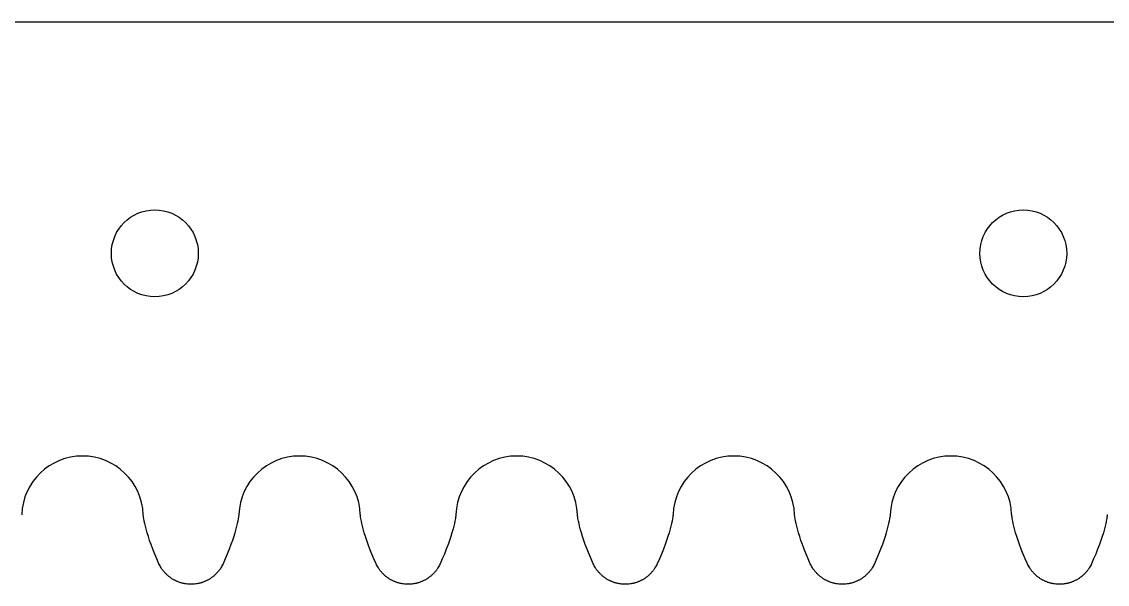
# Model space of a CAD drawing. Extents: x -1581 to -1270, y 120 to 168.
# Drawn here: x -1539.8 to -1502.3, y 119.9 to 139.33 of the extents above; entities that cross this region are included whole.
import ezdxf

# ---------------------------------------------------------------- set-up
doc = ezdxf.new("R2010")
doc.units = 0
doc.layers.add('V2_X8M8_BEARINGS', color=7, linetype='CONTINUOUS')

msp = doc.modelspace()

# ---------------------------------------------------------------- linework, layer by layer
at = {"layer": 'V2_X8M8_BEARINGS'}
for p, q in [((-1580.467, 139.332, -0.042), (-1334.697, 139.332, -0.042)), ((-1539.797, 122.313, -0.042), (-1539.798, 122.298, -0.042)), ((-1535.6, 122.298, -0.042), (-1535.601, 122.313, -0.042)), ((-1535.599, 122.29, -0.042), (-1535.6, 122.298, -0.042)), ((-1535.599, 122.285, -0.042), (-1535.599, 122.29, -0.042)), ((-1535.598, 122.277, -0.042), (-1535.599, 122.285, -0.042)), ((-1535.595, 122.252, -0.042), (-1535.598, 122.277, -0.042)), ((-1535.589, 122.217, -0.042), (-1535.595, 122.252, -0.042)), ((-1532.303, 122.252, -0.042), (-1532.309, 122.217, -0.042)), ((-1532.3, 122.277, -0.042), (-1532.303, 122.252, -0.042)), ((-1532.299, 122.285, -0.042), (-1532.3, 122.277, -0.042)), ((-1532.298, 122.298, -0.042), (-1532.299, 122.29, -0.042)), ((-1532.299, 122.29, -0.042), (-1532.299, 122.285, -0.042)), ((-1532.297, 122.313, -0.042), (-1532.298, 122.298, -0.042)), ((-1528.1, 122.298, -0.042), (-1528.101, 122.313, -0.042)), ((-1528.099, 122.29, -0.042), (-1528.1, 122.298, -0.042)), ((-1528.099, 122.285, -0.042), (-1528.099, 122.29, -0.042)), ((-1528.098, 122.277, -0.042), (-1528.099, 122.285, -0.042)), ((-1528.095, 122.252, -0.042), (-1528.098, 122.277, -0.042)), ((-1528.089, 122.217, -0.042), (-1528.095, 122.252, -0.042)), ((-1524.803, 122.252, -0.042), (-1524.809, 122.217, -0.042)), ((-1524.8, 122.277, -0.042), (-1524.803, 122.252, -0.042)), ((-1524.799, 122.285, -0.042), (-1524.8, 122.277, -0.042)), ((-1524.798, 122.298, -0.042), (-1524.799, 122.29, -0.042)), ((-1524.799, 122.29, -0.042), (-1524.799, 122.285, -0.042)), ((-1524.797, 122.313, -0.042), (-1524.798, 122.298, -0.042)), ((-1520.6, 122.298, -0.042), (-1520.601, 122.313, -0.042)), ((-1520.599, 122.29, -0.042), (-1520.6, 122.298, -0.042)), ((-1520.599, 122.285, -0.042), (-1520.599, 122.29, -0.042)), ((-1520.598, 122.277, -0.042), (-1520.599, 122.285, -0.042)), ((-1520.595, 122.252, -0.042), (-1520.598, 122.277, -0.042)), ((-1520.589, 122.217, -0.042), (-1520.595, 122.252, -0.042)), ((-1517.303, 122.252, -0.042), (-1517.309, 122.217, -0.042)), ((-1517.3, 122.277, -0.042), (-1517.303, 122.252, -0.042)), ((-1517.299, 122.285, -0.042), (-1517.3, 122.277, -0.042)), ((-1517.298, 122.298, -0.042), (-1517.299, 122.29, -0.042)), ((-1517.299, 122.29, -0.042), (-1517.299, 122.285, -0.042)), ((-1517.297, 122.313, -0.042), (-1517.298, 122.298, -0.042)), ((-1513.1, 122.298, -0.042), (-1513.101, 122.313, -0.042)), ((-1513.099, 122.29, -0.042), (-1513.1, 122.298, -0.042)), ((-1513.099, 122.285, -0.042), (-1513.099, 122.29, -0.042)), ((-1513.098, 122.277, -0.042), (-1513.099, 122.285, -0.042)), ((-1513.095, 122.252, -0.042), (-1513.098, 122.277, -0.042)), ((-1513.089, 122.217, -0.042), (-1513.095, 122.252, -0.042)), ((-1509.803, 122.252, -0.042), (-1509.809, 122.217, -0.042)), ((-1509.8, 122.277, -0.042), (-1509.803, 122.252, -0.042)), ((-1509.799, 122.285, -0.042), (-1509.8, 122.277, -0.042)), ((-1509.798, 122.298, -0.042), (-1509.799, 122.29, -0.042)), ((-1509.799, 122.29, -0.042), (-1509.799, 122.285, -0.042)), ((-1509.797, 122.313, -0.042), (-1509.798, 122.298, -0.042)), ((-1505.6, 122.298, -0.042), (-1505.601, 122.313, -0.042)), ((-1505.599, 122.29, -0.042), (-1505.6, 122.298, -0.042)), ((-1505.599, 122.285, -0.042), (-1505.599, 122.29, -0.042)), ((-1505.598, 122.277, -0.042), (-1505.599, 122.285, -0.042)), ((-1505.595, 122.252, -0.042), (-1505.598, 122.277, -0.042)), ((-1505.589, 122.217, -0.042), (-1505.595, 122.252, -0.042)), ((-1502.303, 122.252, -0.042), (-1502.309, 122.217, -0.042)), ((-1502.3, 122.277, -0.042), (-1502.303, 122.252, -0.042)), ((-1502.299, 122.285, -0.042), (-1502.3, 122.277, -0.042)), ((-1502.298, 122.298, -0.042), (-1502.299, 122.29, -0.042)), ((-1502.299, 122.29, -0.042), (-1502.299, 122.285, -0.042)), ((-1502.297, 122.313, -0.042), (-1502.298, 122.298, -0.042)), ((-1535.582, 122.171, -0.042), (-1535.589, 122.217, -0.042)), ((-1535.565, 122.085, -0.042), (-1535.582, 122.171, -0.042)), ((-1535.546, 121.997, -0.042), (-1535.565, 122.085, -0.042)), ((-1535.525, 121.907, -0.042), (-1535.546, 121.997, -0.042)), ((-1535.501, 121.814, -0.042), (-1535.525, 121.907, -0.042)), ((-1532.373, 121.907, -0.042), (-1532.397, 121.814, -0.042)), ((-1532.352, 121.997, -0.042), (-1532.373, 121.907, -0.042)), ((-1532.333, 122.085, -0.042), (-1532.352, 121.997, -0.042)), ((-1532.316, 122.171, -0.042), (-1532.333, 122.085, -0.042)), ((-1532.309, 122.217, -0.042), (-1532.316, 122.171, -0.042)), ((-1528.082, 122.171, -0.042), (-1528.089, 122.217, -0.042)), ((-1528.065, 122.085, -0.042), (-1528.082, 122.171, -0.042)), ((-1528.046, 121.997, -0.042), (-1528.065, 122.085, -0.042)), ((-1528.025, 121.907, -0.042), (-1528.046, 121.997, -0.042)), ((-1528.001, 121.814, -0.042), (-1528.025, 121.907, -0.042)), ((-1524.873, 121.907, -0.042), (-1524.897, 121.814, -0.042)), ((-1524.852, 121.997, -0.042), (-1524.873, 121.907, -0.042)), ((-1524.833, 122.085, -0.042), (-1524.852, 121.997, -0.042)), ((-1524.816, 122.171, -0.042), (-1524.833, 122.085, -0.042)), ((-1524.809, 122.217, -0.042), (-1524.816, 122.171, -0.042)), ((-1520.582, 122.171, -0.042), (-1520.589, 122.217, -0.042)), ((-1520.565, 122.085, -0.042), (-1520.582, 122.171, -0.042)), ((-1520.546, 121.997, -0.042), (-1520.565, 122.085, -0.042)), ((-1520.525, 121.907, -0.042), (-1520.546, 121.997, -0.042)), ((-1520.501, 121.814, -0.042), (-1520.525, 121.907, -0.042)), ((-1517.373, 121.907, -0.042), (-1517.397, 121.814, -0.042)), ((-1517.352, 121.997, -0.042), (-1517.373, 121.907, -0.042)), ((-1517.333, 122.085, -0.042), (-1517.352, 121.997, -0.042)), ((-1517.316, 122.171, -0.042), (-1517.333, 122.085, -0.042)), ((-1517.309, 122.217, -0.042), (-1517.316, 122.171, -0.042)), ((-1513.082, 122.171, -0.042), (-1513.089, 122.217, -0.042)), ((-1513.065, 122.085, -0.042), (-1513.082, 122.171, -0.042)), ((-1513.046, 121.997, -0.042), (-1513.065, 122.085, -0.042)), ((-1513.025, 121.907, -0.042), (-1513.046, 121.997, -0.042)), ((-1513.001, 121.814, -0.042), (-1513.025, 121.907, -0.042)), ((-1509.873, 121.907, -0.042), (-1509.897, 121.814, -0.042)), ((-1509.852, 121.997, -0.042), (-1509.873, 121.907, -0.042)), ((-1509.833, 122.085, -0.042), (-1509.852, 121.997, -0.042)), ((-1509.816, 122.171, -0.042), (-1509.833, 122.085, -0.042)), ((-1509.809, 122.217, -0.042), (-1509.816, 122.171, -0.042)), ((-1505.582, 122.171, -0.042), (-1505.589, 122.217, -0.042)), ((-1505.565, 122.085, -0.042), (-1505.582, 122.171, -0.042)), ((-1505.546, 121.997, -0.042), (-1505.565, 122.085, -0.042)), ((-1505.525, 121.907, -0.042), (-1505.546, 121.997, -0.042)), ((-1505.501, 121.814, -0.042), (-1505.525, 121.907, -0.042)), ((-1502.373, 121.907, -0.042), (-1502.397, 121.814, -0.042)), ((-1502.352, 121.997, -0.042), (-1502.373, 121.907, -0.042)), ((-1502.333, 122.085, -0.042), (-1502.352, 121.997, -0.042)), ((-1502.316, 122.171, -0.042), (-1502.333, 122.085, -0.042)), ((-1502.309, 122.217, -0.042), (-1502.316, 122.171, -0.042)), ((-1535.464, 121.683, -0.042), (-1535.501, 121.814, -0.042)), ((-1535.423, 121.55, -0.042), (-1535.464, 121.683, -0.042)), ((-1535.378, 121.414, -0.042), (-1535.423, 121.55, -0.042)), ((-1532.475, 121.55, -0.042), (-1532.52, 121.414, -0.042)), ((-1532.434, 121.683, -0.042), (-1532.475, 121.55, -0.042)), ((-1532.397, 121.814, -0.042), (-1532.434, 121.683, -0.042)), ((-1527.964, 121.683, -0.042), (-1528.001, 121.814, -0.042)), ((-1527.923, 121.55, -0.042), (-1527.964, 121.683, -0.042)), ((-1527.878, 121.414, -0.042), (-1527.923, 121.55, -0.042)), ((-1524.975, 121.55, -0.042), (-1525.02, 121.414, -0.042)), ((-1524.934, 121.683, -0.042), (-1524.975, 121.55, -0.042)), ((-1524.897, 121.814, -0.042), (-1524.934, 121.683, -0.042)), ((-1520.464, 121.683, -0.042), (-1520.501, 121.814, -0.042)), ((-1520.423, 121.55, -0.042), (-1520.464, 121.683, -0.042)), ((-1520.378, 121.414, -0.042), (-1520.423, 121.55, -0.042)), ((-1517.475, 121.55, -0.042), (-1517.52, 121.414, -0.042)), ((-1517.434, 121.683, -0.042), (-1517.475, 121.55, -0.042)), ((-1517.397, 121.814, -0.042), (-1517.434, 121.683, -0.042)), ((-1512.964, 121.683, -0.042), (-1513.001, 121.814, -0.042)), ((-1512.923, 121.55, -0.042), (-1512.964, 121.683, -0.042)), ((-1512.878, 121.414, -0.042), (-1512.923, 121.55, -0.042)), ((-1509.975, 121.55, -0.042), (-1510.02, 121.414, -0.042)), ((-1509.934, 121.683, -0.042), (-1509.975, 121.55, -0.042)), ((-1509.897, 121.814, -0.042), (-1509.934, 121.683, -0.042)), ((-1505.464, 121.683, -0.042), (-1505.501, 121.814, -0.042)), ((-1505.423, 121.55, -0.042), (-1505.464, 121.683, -0.042)), ((-1505.378, 121.414, -0.042), (-1505.423, 121.55, -0.042)), ((-1502.475, 121.55, -0.042), (-1502.52, 121.414, -0.042)), ((-1502.434, 121.683, -0.042), (-1502.475, 121.55, -0.042)), ((-1502.397, 121.814, -0.042), (-1502.434, 121.683, -0.042)), ((-1535.33, 121.275, -0.042), (-1535.378, 121.414, -0.042)), ((-1535.267, 121.11, -0.042), (-1535.33, 121.275, -0.042)), ((-1532.569, 121.275, -0.042), (-1532.631, 121.11, -0.042)), ((-1532.52, 121.414, -0.042), (-1532.569, 121.275, -0.042)), ((-1527.83, 121.275, -0.042), (-1527.878, 121.414, -0.042)), ((-1527.767, 121.11, -0.042), (-1527.83, 121.275, -0.042)), ((-1525.069, 121.275, -0.042), (-1525.131, 121.11, -0.042)), ((-1525.02, 121.414, -0.042), (-1525.069, 121.275, -0.042)), ((-1520.329, 121.275, -0.042), (-1520.378, 121.414, -0.042)), ((-1520.267, 121.11, -0.042), (-1520.329, 121.275, -0.042)), ((-1517.568, 121.275, -0.042), (-1517.631, 121.11, -0.042)), ((-1517.52, 121.414, -0.042), (-1517.568, 121.275, -0.042)), ((-1512.829, 121.275, -0.042), (-1512.878, 121.414, -0.042)), ((-1512.767, 121.11, -0.042), (-1512.829, 121.275, -0.042)), ((-1510.068, 121.275, -0.042), (-1510.131, 121.11, -0.042)), ((-1510.02, 121.414, -0.042), (-1510.068, 121.275, -0.042)), ((-1505.329, 121.275, -0.042), (-1505.378, 121.414, -0.042)), ((-1505.267, 121.11, -0.042), (-1505.329, 121.275, -0.042)), ((-1502.568, 121.275, -0.042), (-1502.631, 121.11, -0.042)), ((-1502.52, 121.414, -0.042), (-1502.568, 121.275, -0.042)), ((-1535.201, 120.944, -0.042), (-1535.267, 121.11, -0.042)), ((-1535.13, 120.778, -0.042), (-1535.201, 120.944, -0.042)), ((-1535.056, 120.612, -0.042), (-1535.13, 120.778, -0.042)), ((-1532.768, 120.778, -0.042), (-1532.842, 120.612, -0.042)), ((-1532.697, 120.944, -0.042), (-1532.768, 120.778, -0.042)), ((-1532.631, 121.11, -0.042), (-1532.697, 120.944, -0.042)), ((-1527.701, 120.944, -0.042), (-1527.767, 121.11, -0.042)), ((-1527.63, 120.778, -0.042), (-1527.701, 120.944, -0.042)), ((-1527.556, 120.612, -0.042), (-1527.63, 120.778, -0.042)), ((-1525.268, 120.778, -0.042), (-1525.342, 120.612, -0.042)), ((-1525.197, 120.944, -0.042), (-1525.268, 120.778, -0.042)), ((-1525.131, 121.11, -0.042), (-1525.197, 120.944, -0.042)), ((-1520.201, 120.944, -0.042), (-1520.267, 121.11, -0.042)), ((-1520.13, 120.778, -0.042), (-1520.201, 120.944, -0.042)), ((-1520.056, 120.612, -0.042), (-1520.13, 120.778, -0.042)), ((-1517.768, 120.778, -0.042), (-1517.842, 120.612, -0.042)), ((-1517.697, 120.944, -0.042), (-1517.768, 120.778, -0.042)), ((-1517.631, 121.11, -0.042), (-1517.697, 120.944, -0.042)), ((-1512.701, 120.944, -0.042), (-1512.767, 121.11, -0.042)), ((-1512.63, 120.778, -0.042), (-1512.701, 120.944, -0.042)), ((-1512.556, 120.612, -0.042), (-1512.63, 120.778, -0.042)), ((-1510.268, 120.778, -0.042), (-1510.342, 120.612, -0.042)), ((-1510.197, 120.944, -0.042), (-1510.268, 120.778, -0.042)), ((-1510.131, 121.11, -0.042), (-1510.197, 120.944, -0.042)), ((-1505.201, 120.944, -0.042), (-1505.267, 121.11, -0.042)), ((-1505.13, 120.778, -0.042), (-1505.201, 120.944, -0.042)), ((-1505.056, 120.612, -0.042), (-1505.13, 120.778, -0.042)), ((-1502.768, 120.778, -0.042), (-1502.842, 120.612, -0.042)), ((-1502.697, 120.944, -0.042), (-1502.768, 120.778, -0.042)), ((-1502.631, 121.11, -0.042), (-1502.697, 120.944, -0.042)), ((-1535.038, 120.575, -0.042), (-1535.056, 120.612, -0.042)), ((-1535.019, 120.538, -0.042), (-1535.038, 120.575, -0.042)), ((-1534.998, 120.501, -0.042), (-1535.019, 120.538, -0.042)), ((-1534.976, 120.465, -0.042), (-1534.998, 120.501, -0.042)), ((-1534.964, 120.447, -0.042), (-1534.976, 120.465, -0.042)), ((-1534.952, 120.43, -0.042), (-1534.964, 120.447, -0.042)), ((-1534.94, 120.412, -0.042), (-1534.952, 120.43, -0.042)), ((-1534.927, 120.395, -0.042), (-1534.94, 120.412, -0.042)), ((-1534.914, 120.377, -0.042), (-1534.927, 120.395, -0.042)), ((-1534.901, 120.36, -0.042), (-1534.914, 120.377, -0.042)), ((-1532.984, 120.377, -0.042), (-1532.997, 120.36, -0.042)), ((-1532.971, 120.395, -0.042), (-1532.984, 120.377, -0.042)), ((-1532.958, 120.412, -0.042), (-1532.971, 120.395, -0.042)), ((-1532.946, 120.43, -0.042), (-1532.958, 120.412, -0.042)), ((-1532.934, 120.447, -0.042), (-1532.946, 120.43, -0.042)), ((-1532.922, 120.465, -0.042), (-1532.934, 120.447, -0.042)), ((-1532.9, 120.501, -0.042), (-1532.922, 120.465, -0.042)), ((-1532.879, 120.538, -0.042), (-1532.9, 120.501, -0.042)), ((-1532.86, 120.575, -0.042), (-1532.879, 120.538, -0.042)), ((-1532.842, 120.612, -0.042), (-1532.86, 120.575, -0.042)), ((-1527.538, 120.575, -0.042), (-1527.556, 120.612, -0.042)), ((-1527.519, 120.538, -0.042), (-1527.538, 120.575, -0.042)), ((-1527.498, 120.501, -0.042), (-1527.519, 120.538, -0.042)), ((-1527.476, 120.465, -0.042), (-1527.498, 120.501, -0.042)), ((-1527.464, 120.447, -0.042), (-1527.476, 120.465, -0.042)), ((-1527.452, 120.43, -0.042), (-1527.464, 120.447, -0.042)), ((-1527.44, 120.412, -0.042), (-1527.452, 120.43, -0.042)), ((-1527.427, 120.395, -0.042), (-1527.44, 120.412, -0.042)), ((-1527.414, 120.377, -0.042), (-1527.427, 120.395, -0.042)), ((-1527.401, 120.36, -0.042), (-1527.414, 120.377, -0.042)), ((-1525.484, 120.377, -0.042), (-1525.497, 120.36, -0.042)), ((-1525.471, 120.395, -0.042), (-1525.484, 120.377, -0.042)), ((-1525.458, 120.412, -0.042), (-1525.471, 120.395, -0.042)), ((-1525.446, 120.43, -0.042), (-1525.458, 120.412, -0.042)), ((-1525.434, 120.447, -0.042), (-1525.446, 120.43, -0.042)), ((-1525.422, 120.465, -0.042), (-1525.434, 120.447, -0.042)), ((-1525.4, 120.501, -0.042), (-1525.422, 120.465, -0.042)), ((-1525.379, 120.538, -0.042), (-1525.4, 120.501, -0.042)), ((-1525.36, 120.575, -0.042), (-1525.379, 120.538, -0.042)), ((-1525.342, 120.612, -0.042), (-1525.36, 120.575, -0.042)), ((-1520.038, 120.575, -0.042), (-1520.056, 120.612, -0.042)), ((-1520.019, 120.538, -0.042), (-1520.038, 120.575, -0.042)), ((-1519.998, 120.501, -0.042), (-1520.019, 120.538, -0.042)), ((-1519.976, 120.465, -0.042), (-1519.998, 120.501, -0.042)), ((-1519.964, 120.447, -0.042), (-1519.976, 120.465, -0.042)), ((-1519.952, 120.43, -0.042), (-1519.964, 120.447, -0.042)), ((-1519.94, 120.412, -0.042), (-1519.952, 120.43, -0.042)), ((-1519.927, 120.395, -0.042), (-1519.94, 120.412, -0.042)), ((-1519.914, 120.377, -0.042), (-1519.927, 120.395, -0.042)), ((-1519.901, 120.36, -0.042), (-1519.914, 120.377, -0.042)), ((-1517.984, 120.377, -0.042), (-1517.997, 120.36, -0.042)), ((-1517.971, 120.395, -0.042), (-1517.984, 120.377, -0.042)), ((-1517.958, 120.412, -0.042), (-1517.971, 120.395, -0.042)), ((-1517.946, 120.43, -0.042), (-1517.958, 120.412, -0.042)), ((-1517.934, 120.447, -0.042), (-1517.946, 120.43, -0.042)), ((-1517.922, 120.465, -0.042), (-1517.934, 120.447, -0.042)), ((-1517.9, 120.501, -0.042), (-1517.922, 120.465, -0.042)), ((-1517.879, 120.538, -0.042), (-1517.9, 120.501, -0.042)), ((-1517.86, 120.575, -0.042), (-1517.879, 120.538, -0.042)), ((-1517.842, 120.612, -0.042), (-1517.86, 120.575, -0.042)), ((-1512.538, 120.575, -0.042), (-1512.556, 120.612, -0.042)), ((-1512.519, 120.538, -0.042), (-1512.538, 120.575, -0.042)), ((-1512.498, 120.501, -0.042), (-1512.519, 120.538, -0.042)), ((-1512.476, 120.465, -0.042), (-1512.498, 120.501, -0.042)), ((-1512.464, 120.447, -0.042), (-1512.476, 120.465, -0.042)), ((-1512.452, 120.43, -0.042), (-1512.464, 120.447, -0.042)), ((-1512.44, 120.412, -0.042), (-1512.452, 120.43, -0.042)), ((-1512.427, 120.395, -0.042), (-1512.44, 120.412, -0.042)), ((-1512.414, 120.377, -0.042), (-1512.427, 120.395, -0.042)), ((-1512.401, 120.36, -0.042), (-1512.414, 120.377, -0.042)), ((-1510.484, 120.377, -0.042), (-1510.497, 120.36, -0.042)), ((-1510.471, 120.395, -0.042), (-1510.484, 120.377, -0.042)), ((-1510.458, 120.412, -0.042), (-1510.471, 120.395, -0.042)), ((-1510.446, 120.43, -0.042), (-1510.458, 120.412, -0.042)), ((-1510.434, 120.447, -0.042), (-1510.446, 120.43, -0.042)), ((-1510.422, 120.465, -0.042), (-1510.434, 120.447, -0.042)), ((-1510.4, 120.501, -0.042), (-1510.422, 120.465, -0.042)), ((-1510.379, 120.538, -0.042), (-1510.4, 120.501, -0.042)), ((-1510.36, 120.575, -0.042), (-1510.379, 120.538, -0.042)), ((-1510.342, 120.612, -0.042), (-1510.36, 120.575, -0.042)), ((-1505.038, 120.575, -0.042), (-1505.056, 120.612, -0.042)), ((-1505.019, 120.538, -0.042), (-1505.038, 120.575, -0.042)), ((-1504.998, 120.501, -0.042), (-1505.019, 120.538, -0.042)), ((-1504.976, 120.465, -0.042), (-1504.998, 120.501, -0.042)), ((-1504.964, 120.447, -0.042), (-1504.976, 120.465, -0.042)), ((-1504.952, 120.43, -0.042), (-1504.964, 120.447, -0.042)), ((-1504.94, 120.412, -0.042), (-1504.952, 120.43, -0.042)), ((-1504.927, 120.395, -0.042), (-1504.94, 120.412, -0.042)), ((-1504.914, 120.377, -0.042), (-1504.927, 120.395, -0.042)), ((-1504.901, 120.36, -0.042), (-1504.914, 120.377, -0.042)), ((-1502.984, 120.377, -0.042), (-1502.997, 120.36, -0.042)), ((-1502.971, 120.395, -0.042), (-1502.984, 120.377, -0.042)), ((-1502.958, 120.412, -0.042), (-1502.971, 120.395, -0.042)), ((-1502.946, 120.43, -0.042), (-1502.958, 120.412, -0.042)), ((-1502.934, 120.447, -0.042), (-1502.946, 120.43, -0.042)), ((-1502.922, 120.465, -0.042), (-1502.934, 120.447, -0.042)), ((-1502.9, 120.501, -0.042), (-1502.922, 120.465, -0.042)), ((-1502.879, 120.538, -0.042), (-1502.9, 120.501, -0.042)), ((-1502.86, 120.575, -0.042), (-1502.879, 120.538, -0.042)), ((-1502.842, 120.612, -0.042), (-1502.86, 120.575, -0.042)), ((-1534.887, 120.343, -0.042), (-1534.901, 120.36, -0.042)), ((-1534.873, 120.327, -0.042), (-1534.887, 120.343, -0.042)), ((-1534.858, 120.31, -0.042), (-1534.873, 120.327, -0.042)), ((-1534.844, 120.294, -0.042), (-1534.858, 120.31, -0.042)), ((-1534.829, 120.278, -0.042), (-1534.844, 120.294, -0.042)), ((-1534.813, 120.262, -0.042), (-1534.829, 120.278, -0.042)), ((-1534.798, 120.247, -0.042), (-1534.813, 120.262, -0.042)), ((-1534.782, 120.232, -0.042), (-1534.798, 120.247, -0.042)), ((-1534.765, 120.217, -0.042), (-1534.782, 120.232, -0.042)), ((-1534.749, 120.202, -0.042), (-1534.765, 120.217, -0.042)), ((-1534.732, 120.187, -0.042), (-1534.749, 120.202, -0.042)), ((-1534.715, 120.173, -0.042), (-1534.732, 120.187, -0.042)), ((-1534.697, 120.159, -0.042), (-1534.715, 120.173, -0.042)), ((-1534.68, 120.146, -0.042), (-1534.697, 120.159, -0.042)), ((-1534.662, 120.133, -0.042), (-1534.68, 120.146, -0.042)), ((-1534.643, 120.12, -0.042), (-1534.662, 120.133, -0.042)), ((-1534.625, 120.107, -0.042), (-1534.643, 120.12, -0.042)), ((-1534.606, 120.095, -0.042), (-1534.625, 120.107, -0.042)), ((-1534.587, 120.083, -0.042), (-1534.606, 120.095, -0.042)), ((-1534.568, 120.072, -0.042), (-1534.587, 120.083, -0.042)), ((-1534.549, 120.061, -0.042), (-1534.568, 120.072, -0.042)), ((-1534.53, 120.05, -0.042), (-1534.549, 120.061, -0.042)), ((-1534.51, 120.039, -0.042), (-1534.53, 120.05, -0.042)), ((-1534.49, 120.029, -0.042), (-1534.51, 120.039, -0.042)), ((-1534.47, 120.02, -0.042), (-1534.49, 120.029, -0.042)), ((-1534.45, 120.01, -0.042), (-1534.47, 120.02, -0.042)), ((-1534.43, 120.001, -0.042), (-1534.45, 120.01, -0.042)), ((-1534.409, 119.993, -0.042), (-1534.43, 120.001, -0.042)), ((-1533.468, 120.001, -0.042), (-1533.489, 119.993, -0.042)), ((-1533.448, 120.01, -0.042), (-1533.468, 120.001, -0.042)), ((-1533.428, 120.02, -0.042), (-1533.448, 120.01, -0.042)), ((-1533.408, 120.029, -0.042), (-1533.428, 120.02, -0.042)), ((-1533.388, 120.039, -0.042), (-1533.408, 120.029, -0.042)), ((-1533.368, 120.05, -0.042), (-1533.388, 120.039, -0.042)), ((-1533.349, 120.061, -0.042), (-1533.368, 120.05, -0.042)), ((-1533.33, 120.072, -0.042), (-1533.349, 120.061, -0.042)), ((-1533.311, 120.083, -0.042), (-1533.33, 120.072, -0.042)), ((-1533.292, 120.095, -0.042), (-1533.311, 120.083, -0.042)), ((-1533.273, 120.107, -0.042), (-1533.292, 120.095, -0.042)), ((-1533.255, 120.12, -0.042), (-1533.273, 120.107, -0.042)), ((-1533.236, 120.133, -0.042), (-1533.255, 120.12, -0.042)), ((-1533.218, 120.146, -0.042), (-1533.236, 120.133, -0.042)), ((-1533.201, 120.159, -0.042), (-1533.218, 120.146, -0.042)), ((-1533.183, 120.173, -0.042), (-1533.201, 120.159, -0.042)), ((-1533.166, 120.187, -0.042), (-1533.183, 120.173, -0.042)), ((-1533.149, 120.202, -0.042), (-1533.166, 120.187, -0.042)), ((-1533.133, 120.217, -0.042), (-1533.149, 120.202, -0.042)), ((-1533.116, 120.232, -0.042), (-1533.133, 120.217, -0.042)), ((-1533.1, 120.247, -0.042), (-1533.116, 120.232, -0.042)), ((-1533.085, 120.262, -0.042), (-1533.1, 120.247, -0.042)), ((-1533.069, 120.278, -0.042), (-1533.085, 120.262, -0.042)), ((-1533.054, 120.294, -0.042), (-1533.069, 120.278, -0.042)), ((-1533.04, 120.31, -0.042), (-1533.054, 120.294, -0.042)), ((-1533.025, 120.327, -0.042), (-1533.04, 120.31, -0.042)), ((-1533.011, 120.343, -0.042), (-1533.025, 120.327, -0.042)), ((-1532.997, 120.36, -0.042), (-1533.011, 120.343, -0.042)), ((-1527.387, 120.343, -0.042), (-1527.401, 120.36, -0.042)), ((-1527.373, 120.327, -0.042), (-1527.387, 120.343, -0.042)), ((-1527.358, 120.31, -0.042), (-1527.373, 120.327, -0.042)), ((-1527.344, 120.294, -0.042), (-1527.358, 120.31, -0.042)), ((-1527.329, 120.278, -0.042), (-1527.344, 120.294, -0.042)), ((-1527.313, 120.262, -0.042), (-1527.329, 120.278, -0.042)), ((-1527.298, 120.247, -0.042), (-1527.313, 120.262, -0.042)), ((-1527.282, 120.232, -0.042), (-1527.298, 120.247, -0.042)), ((-1527.265, 120.217, -0.042), (-1527.282, 120.232, -0.042)), ((-1527.249, 120.202, -0.042), (-1527.265, 120.217, -0.042)), ((-1527.232, 120.187, -0.042), (-1527.249, 120.202, -0.042)), ((-1527.215, 120.173, -0.042), (-1527.232, 120.187, -0.042)), ((-1527.197, 120.159, -0.042), (-1527.215, 120.173, -0.042)), ((-1527.18, 120.146, -0.042), (-1527.197, 120.159, -0.042)), ((-1527.162, 120.133, -0.042), (-1527.18, 120.146, -0.042)), ((-1527.143, 120.12, -0.042), (-1527.162, 120.133, -0.042)), ((-1527.125, 120.107, -0.042), (-1527.143, 120.12, -0.042)), ((-1527.106, 120.095, -0.042), (-1527.125, 120.107, -0.042)), ((-1527.087, 120.083, -0.042), (-1527.106, 120.095, -0.042)), ((-1527.068, 120.072, -0.042), (-1527.087, 120.083, -0.042)), ((-1527.049, 120.061, -0.042), (-1527.068, 120.072, -0.042)), ((-1527.03, 120.05, -0.042), (-1527.049, 120.061, -0.042)), ((-1527.01, 120.039, -0.042), (-1527.03, 120.05, -0.042)), ((-1526.99, 120.029, -0.042), (-1527.01, 120.039, -0.042)), ((-1526.97, 120.02, -0.042), (-1526.99, 120.029, -0.042)), ((-1526.95, 120.01, -0.042), (-1526.97, 120.02, -0.042)), ((-1526.93, 120.001, -0.042), (-1526.95, 120.01, -0.042)), ((-1526.909, 119.993, -0.042), (-1526.93, 120.001, -0.042)), ((-1525.968, 120.001, -0.042), (-1525.989, 119.993, -0.042)), ((-1525.948, 120.01, -0.042), (-1525.968, 120.001, -0.042)), ((-1525.928, 120.02, -0.042), (-1525.948, 120.01, -0.042)), ((-1525.908, 120.029, -0.042), (-1525.928, 120.02, -0.042)), ((-1525.888, 120.039, -0.042), (-1525.908, 120.029, -0.042)), ((-1525.868, 120.05, -0.042), (-1525.888, 120.039, -0.042)), ((-1525.849, 120.061, -0.042), (-1525.868, 120.05, -0.042)), ((-1525.83, 120.072, -0.042), (-1525.849, 120.061, -0.042)), ((-1525.811, 120.083, -0.042), (-1525.83, 120.072, -0.042)), ((-1525.792, 120.095, -0.042), (-1525.811, 120.083, -0.042)), ((-1525.773, 120.107, -0.042), (-1525.792, 120.095, -0.042)), ((-1525.755, 120.12, -0.042), (-1525.773, 120.107, -0.042)), ((-1525.736, 120.133, -0.042), (-1525.755, 120.12, -0.042)), ((-1525.718, 120.146, -0.042), (-1525.736, 120.133, -0.042)), ((-1525.701, 120.159, -0.042), (-1525.718, 120.146, -0.042)), ((-1525.683, 120.173, -0.042), (-1525.701, 120.159, -0.042)), ((-1525.666, 120.187, -0.042), (-1525.683, 120.173, -0.042)), ((-1525.649, 120.202, -0.042), (-1525.666, 120.187, -0.042)), ((-1525.633, 120.217, -0.042), (-1525.649, 120.202, -0.042)), ((-1525.616, 120.232, -0.042), (-1525.633, 120.217, -0.042)), ((-1525.6, 120.247, -0.042), (-1525.616, 120.232, -0.042)), ((-1525.585, 120.262, -0.042), (-1525.6, 120.247, -0.042)), ((-1525.569, 120.278, -0.042), (-1525.585, 120.262, -0.042)), ((-1525.554, 120.294, -0.042), (-1525.569, 120.278, -0.042)), ((-1525.54, 120.31, -0.042), (-1525.554, 120.294, -0.042)), ((-1525.525, 120.327, -0.042), (-1525.54, 120.31, -0.042)), ((-1525.511, 120.343, -0.042), (-1525.525, 120.327, -0.042)), ((-1525.497, 120.36, -0.042), (-1525.511, 120.343, -0.042)), ((-1519.887, 120.343, -0.042), (-1519.901, 120.36, -0.042)), ((-1519.873, 120.327, -0.042), (-1519.887, 120.343, -0.042)), ((-1519.858, 120.31, -0.042), (-1519.873, 120.327, -0.042)), ((-1519.844, 120.294, -0.042), (-1519.858, 120.31, -0.042)), ((-1519.829, 120.278, -0.042), (-1519.844, 120.294, -0.042)), ((-1519.813, 120.262, -0.042), (-1519.829, 120.278, -0.042)), ((-1519.798, 120.247, -0.042), (-1519.813, 120.262, -0.042)), ((-1519.782, 120.232, -0.042), (-1519.798, 120.247, -0.042)), ((-1519.765, 120.217, -0.042), (-1519.782, 120.232, -0.042)), ((-1519.749, 120.202, -0.042), (-1519.765, 120.217, -0.042)), ((-1519.732, 120.187, -0.042), (-1519.749, 120.202, -0.042)), ((-1519.715, 120.173, -0.042), (-1519.732, 120.187, -0.042)), ((-1519.697, 120.159, -0.042), (-1519.715, 120.173, -0.042)), ((-1519.68, 120.146, -0.042), (-1519.697, 120.159, -0.042)), ((-1519.662, 120.133, -0.042), (-1519.68, 120.146, -0.042)), ((-1519.643, 120.12, -0.042), (-1519.662, 120.133, -0.042)), ((-1519.625, 120.107, -0.042), (-1519.643, 120.12, -0.042)), ((-1519.606, 120.095, -0.042), (-1519.625, 120.107, -0.042)), ((-1519.587, 120.083, -0.042), (-1519.606, 120.095, -0.042)), ((-1519.568, 120.072, -0.042), (-1519.587, 120.083, -0.042)), ((-1519.549, 120.061, -0.042), (-1519.568, 120.072, -0.042)), ((-1519.53, 120.05, -0.042), (-1519.549, 120.061, -0.042)), ((-1519.51, 120.039, -0.042), (-1519.53, 120.05, -0.042)), ((-1519.49, 120.029, -0.042), (-1519.51, 120.039, -0.042)), ((-1519.47, 120.02, -0.042), (-1519.49, 120.029, -0.042)), ((-1519.45, 120.01, -0.042), (-1519.47, 120.02, -0.042)), ((-1519.43, 120.001, -0.042), (-1519.45, 120.01, -0.042)), ((-1519.409, 119.993, -0.042), (-1519.43, 120.001, -0.042)), ((-1518.468, 120.001, -0.042), (-1518.489, 119.993, -0.042)), ((-1518.448, 120.01, -0.042), (-1518.468, 120.001, -0.042)), ((-1518.428, 120.02, -0.042), (-1518.448, 120.01, -0.042)), ((-1518.408, 120.029, -0.042), (-1518.428, 120.02, -0.042)), ((-1518.388, 120.039, -0.042), (-1518.408, 120.029, -0.042)), ((-1518.368, 120.05, -0.042), (-1518.388, 120.039, -0.042)), ((-1518.349, 120.061, -0.042), (-1518.368, 120.05, -0.042)), ((-1518.33, 120.072, -0.042), (-1518.349, 120.061, -0.042)), ((-1518.311, 120.083, -0.042), (-1518.33, 120.072, -0.042)), ((-1518.292, 120.095, -0.042), (-1518.311, 120.083, -0.042)), ((-1518.273, 120.107, -0.042), (-1518.292, 120.095, -0.042)), ((-1518.255, 120.12, -0.042), (-1518.273, 120.107, -0.042)), ((-1518.236, 120.133, -0.042), (-1518.255, 120.12, -0.042)), ((-1518.218, 120.146, -0.042), (-1518.236, 120.133, -0.042)), ((-1518.201, 120.159, -0.042), (-1518.218, 120.146, -0.042)), ((-1518.183, 120.173, -0.042), (-1518.201, 120.159, -0.042)), ((-1518.166, 120.187, -0.042), (-1518.183, 120.173, -0.042)), ((-1518.149, 120.202, -0.042), (-1518.166, 120.187, -0.042)), ((-1518.133, 120.217, -0.042), (-1518.149, 120.202, -0.042)), ((-1518.116, 120.232, -0.042), (-1518.133, 120.217, -0.042)), ((-1518.1, 120.247, -0.042), (-1518.116, 120.232, -0.042)), ((-1518.085, 120.262, -0.042), (-1518.1, 120.247, -0.042)), ((-1518.069, 120.278, -0.042), (-1518.085, 120.262, -0.042)), ((-1518.054, 120.294, -0.042), (-1518.069, 120.278, -0.042)), ((-1518.04, 120.31, -0.042), (-1518.054, 120.294, -0.042)), ((-1518.025, 120.327, -0.042), (-1518.04, 120.31, -0.042)), ((-1518.011, 120.343, -0.042), (-1518.025, 120.327, -0.042)), ((-1517.997, 120.36, -0.042), (-1518.011, 120.343, -0.042)), ((-1512.387, 120.343, -0.042), (-1512.401, 120.36, -0.042)), ((-1512.373, 120.327, -0.042), (-1512.387, 120.343, -0.042)), ((-1512.358, 120.31, -0.042), (-1512.373, 120.327, -0.042)), ((-1512.344, 120.294, -0.042), (-1512.358, 120.31, -0.042)), ((-1512.329, 120.278, -0.042), (-1512.344, 120.294, -0.042)), ((-1512.313, 120.262, -0.042), (-1512.329, 120.278, -0.042)), ((-1512.298, 120.247, -0.042), (-1512.313, 120.262, -0.042)), ((-1512.282, 120.232, -0.042), (-1512.298, 120.247, -0.042)), ((-1512.265, 120.217, -0.042), (-1512.282, 120.232, -0.042)), ((-1512.249, 120.202, -0.042), (-1512.265, 120.217, -0.042)), ((-1512.232, 120.187, -0.042), (-1512.249, 120.202, -0.042)), ((-1512.215, 120.173, -0.042), (-1512.232, 120.187, -0.042)), ((-1512.197, 120.159, -0.042), (-1512.215, 120.173, -0.042)), ((-1512.18, 120.146, -0.042), (-1512.197, 120.159, -0.042)), ((-1512.162, 120.133, -0.042), (-1512.18, 120.146, -0.042)), ((-1512.143, 120.12, -0.042), (-1512.162, 120.133, -0.042)), ((-1512.125, 120.107, -0.042), (-1512.143, 120.12, -0.042)), ((-1512.106, 120.095, -0.042), (-1512.125, 120.107, -0.042)), ((-1512.087, 120.083, -0.042), (-1512.106, 120.095, -0.042)), ((-1512.068, 120.072, -0.042), (-1512.087, 120.083, -0.042)), ((-1512.049, 120.061, -0.042), (-1512.068, 120.072, -0.042)), ((-1512.03, 120.05, -0.042), (-1512.049, 120.061, -0.042)), ((-1512.01, 120.039, -0.042), (-1512.03, 120.05, -0.042)), ((-1511.99, 120.029, -0.042), (-1512.01, 120.039, -0.042)), ((-1511.97, 120.02, -0.042), (-1511.99, 120.029, -0.042)), ((-1511.95, 120.01, -0.042), (-1511.97, 120.02, -0.042)), ((-1511.93, 120.001, -0.042), (-1511.95, 120.01, -0.042)), ((-1511.909, 119.993, -0.042), (-1511.93, 120.001, -0.042)), ((-1510.968, 120.001, -0.042), (-1510.989, 119.993, -0.042)), ((-1510.948, 120.01, -0.042), (-1510.968, 120.001, -0.042)), ((-1510.928, 120.02, -0.042), (-1510.948, 120.01, -0.042)), ((-1510.908, 120.029, -0.042), (-1510.928, 120.02, -0.042)), ((-1510.888, 120.039, -0.042), (-1510.908, 120.029, -0.042)), ((-1510.868, 120.05, -0.042), (-1510.888, 120.039, -0.042)), ((-1510.849, 120.061, -0.042), (-1510.868, 120.05, -0.042)), ((-1510.83, 120.072, -0.042), (-1510.849, 120.061, -0.042)), ((-1510.811, 120.083, -0.042), (-1510.83, 120.072, -0.042)), ((-1510.792, 120.095, -0.042), (-1510.811, 120.083, -0.042)), ((-1510.773, 120.107, -0.042), (-1510.792, 120.095, -0.042)), ((-1510.755, 120.12, -0.042), (-1510.773, 120.107, -0.042)), ((-1510.736, 120.133, -0.042), (-1510.755, 120.12, -0.042)), ((-1510.718, 120.146, -0.042), (-1510.736, 120.133, -0.042)), ((-1510.701, 120.159, -0.042), (-1510.718, 120.146, -0.042)), ((-1510.683, 120.173, -0.042), (-1510.701, 120.159, -0.042)), ((-1510.666, 120.187, -0.042), (-1510.683, 120.173, -0.042)), ((-1510.649, 120.202, -0.042), (-1510.666, 120.187, -0.042)), ((-1510.633, 120.217, -0.042), (-1510.649, 120.202, -0.042)), ((-1510.616, 120.232, -0.042), (-1510.633, 120.217, -0.042)), ((-1510.6, 120.247, -0.042), (-1510.616, 120.232, -0.042)), ((-1510.585, 120.262, -0.042), (-1510.6, 120.247, -0.042)), ((-1510.569, 120.278, -0.042), (-1510.585, 120.262, -0.042)), ((-1510.554, 120.294, -0.042), (-1510.569, 120.278, -0.042)), ((-1510.54, 120.31, -0.042), (-1510.554, 120.294, -0.042)), ((-1510.525, 120.327, -0.042), (-1510.54, 120.31, -0.042)), ((-1510.511, 120.343, -0.042), (-1510.525, 120.327, -0.042)), ((-1510.497, 120.36, -0.042), (-1510.511, 120.343, -0.042)), ((-1504.887, 120.343, -0.042), (-1504.901, 120.36, -0.042)), ((-1504.873, 120.327, -0.042), (-1504.887, 120.343, -0.042)), ((-1504.858, 120.31, -0.042), (-1504.873, 120.327, -0.042)), ((-1504.844, 120.294, -0.042), (-1504.858, 120.31, -0.042)), ((-1504.829, 120.278, -0.042), (-1504.844, 120.294, -0.042)), ((-1504.813, 120.262, -0.042), (-1504.829, 120.278, -0.042)), ((-1504.798, 120.247, -0.042), (-1504.813, 120.262, -0.042)), ((-1504.782, 120.232, -0.042), (-1504.798, 120.247, -0.042)), ((-1504.765, 120.217, -0.042), (-1504.782, 120.232, -0.042)), ((-1504.749, 120.202, -0.042), (-1504.765, 120.217, -0.042)), ((-1504.732, 120.187, -0.042), (-1504.749, 120.202, -0.042)), ((-1504.715, 120.173, -0.042), (-1504.732, 120.187, -0.042)), ((-1504.697, 120.159, -0.042), (-1504.715, 120.173, -0.042)), ((-1504.68, 120.146, -0.042), (-1504.697, 120.159, -0.042)), ((-1504.662, 120.133, -0.042), (-1504.68, 120.146, -0.042)), ((-1504.643, 120.12, -0.042), (-1504.662, 120.133, -0.042)), ((-1504.625, 120.107, -0.042), (-1504.643, 120.12, -0.042)), ((-1504.606, 120.095, -0.042), (-1504.625, 120.107, -0.042)), ((-1504.587, 120.083, -0.042), (-1504.606, 120.095, -0.042)), ((-1504.568, 120.072, -0.042), (-1504.587, 120.083, -0.042)), ((-1504.549, 120.061, -0.042), (-1504.568, 120.072, -0.042)), ((-1504.53, 120.05, -0.042), (-1504.549, 120.061, -0.042)), ((-1504.51, 120.039, -0.042), (-1504.53, 120.05, -0.042)), ((-1504.49, 120.029, -0.042), (-1504.51, 120.039, -0.042)), ((-1504.47, 120.02, -0.042), (-1504.49, 120.029, -0.042)), ((-1504.45, 120.01, -0.042), (-1504.47, 120.02, -0.042)), ((-1504.43, 120.001, -0.042), (-1504.45, 120.01, -0.042)), ((-1504.409, 119.993, -0.042), (-1504.43, 120.001, -0.042)), ((-1503.468, 120.001, -0.042), (-1503.489, 119.993, -0.042)), ((-1503.448, 120.01, -0.042), (-1503.468, 120.001, -0.042)), ((-1503.428, 120.02, -0.042), (-1503.448, 120.01, -0.042)), ((-1503.408, 120.029, -0.042), (-1503.428, 120.02, -0.042)), ((-1503.388, 120.039, -0.042), (-1503.408, 120.029, -0.042)), ((-1503.368, 120.05, -0.042), (-1503.388, 120.039, -0.042)), ((-1503.349, 120.061, -0.042), (-1503.368, 120.05, -0.042)), ((-1503.33, 120.072, -0.042), (-1503.349, 120.061, -0.042)), ((-1503.311, 120.083, -0.042), (-1503.33, 120.072, -0.042)), ((-1503.292, 120.095, -0.042), (-1503.311, 120.083, -0.042)), ((-1503.273, 120.107, -0.042), (-1503.292, 120.095, -0.042)), ((-1503.255, 120.12, -0.042), (-1503.273, 120.107, -0.042)), ((-1503.236, 120.133, -0.042), (-1503.255, 120.12, -0.042)), ((-1503.218, 120.146, -0.042), (-1503.236, 120.133, -0.042)), ((-1503.201, 120.159, -0.042), (-1503.218, 120.146, -0.042)), ((-1503.183, 120.173, -0.042), (-1503.201, 120.159, -0.042)), ((-1503.166, 120.187, -0.042), (-1503.183, 120.173, -0.042)), ((-1503.149, 120.202, -0.042), (-1503.166, 120.187, -0.042)), ((-1503.133, 120.217, -0.042), (-1503.149, 120.202, -0.042)), ((-1503.116, 120.232, -0.042), (-1503.133, 120.217, -0.042)), ((-1503.1, 120.247, -0.042), (-1503.116, 120.232, -0.042)), ((-1503.085, 120.262, -0.042), (-1503.1, 120.247, -0.042)), ((-1503.069, 120.278, -0.042), (-1503.085, 120.262, -0.042)), ((-1503.054, 120.294, -0.042), (-1503.069, 120.278, -0.042)), ((-1503.04, 120.31, -0.042), (-1503.054, 120.294, -0.042)), ((-1503.025, 120.327, -0.042), (-1503.04, 120.31, -0.042)), ((-1503.011, 120.343, -0.042), (-1503.025, 120.327, -0.042)), ((-1502.997, 120.36, -0.042), (-1503.011, 120.343, -0.042)), ((-1534.389, 119.985, -0.042), (-1534.409, 119.993, -0.042)), ((-1534.368, 119.977, -0.042), (-1534.389, 119.985, -0.042)), ((-1534.347, 119.969, -0.042), (-1534.368, 119.977, -0.042)), ((-1534.326, 119.962, -0.042), (-1534.347, 119.969, -0.042)), ((-1534.306, 119.956, -0.042), (-1534.326, 119.962, -0.042)), ((-1534.285, 119.95, -0.042), (-1534.306, 119.956, -0.042)), ((-1534.264, 119.944, -0.042), (-1534.285, 119.95, -0.042)), ((-1534.243, 119.938, -0.042), (-1534.264, 119.944, -0.042)), ((-1534.221, 119.933, -0.042), (-1534.243, 119.938, -0.042)), ((-1534.2, 119.929, -0.042), (-1534.221, 119.933, -0.042)), ((-1534.179, 119.924, -0.042), (-1534.2, 119.929, -0.042)), ((-1534.158, 119.921, -0.042), (-1534.179, 119.924, -0.042)), ((-1534.137, 119.917, -0.042), (-1534.158, 119.921, -0.042)), ((-1534.116, 119.914, -0.042), (-1534.137, 119.917, -0.042)), ((-1534.074, 119.909, -0.042), (-1534.116, 119.914, -0.042)), ((-1534.032, 119.905, -0.042), (-1534.074, 119.909, -0.042)), ((-1533.99, 119.903, -0.042), (-1534.032, 119.905, -0.042)), ((-1533.949, 119.903, -0.042), (-1533.99, 119.903, -0.042)), ((-1533.908, 119.903, -0.042), (-1533.949, 119.903, -0.042)), ((-1533.866, 119.905, -0.042), (-1533.908, 119.903, -0.042)), ((-1533.824, 119.909, -0.042), (-1533.866, 119.905, -0.042)), ((-1533.782, 119.914, -0.042), (-1533.824, 119.909, -0.042)), ((-1533.761, 119.917, -0.042), (-1533.782, 119.914, -0.042)), ((-1533.74, 119.921, -0.042), (-1533.761, 119.917, -0.042)), ((-1533.719, 119.924, -0.042), (-1533.74, 119.921, -0.042)), ((-1533.698, 119.929, -0.042), (-1533.719, 119.924, -0.042)), ((-1533.677, 119.933, -0.042), (-1533.698, 119.929, -0.042)), ((-1533.656, 119.938, -0.042), (-1533.677, 119.933, -0.042)), ((-1533.634, 119.944, -0.042), (-1533.656, 119.938, -0.042)), ((-1533.613, 119.95, -0.042), (-1533.634, 119.944, -0.042)), ((-1533.592, 119.956, -0.042), (-1533.613, 119.95, -0.042)), ((-1533.572, 119.962, -0.042), (-1533.592, 119.956, -0.042)), ((-1533.551, 119.969, -0.042), (-1533.572, 119.962, -0.042)), ((-1533.53, 119.977, -0.042), (-1533.551, 119.969, -0.042)), ((-1533.509, 119.985, -0.042), (-1533.53, 119.977, -0.042)), ((-1533.489, 119.993, -0.042), (-1533.509, 119.985, -0.042)), ((-1526.889, 119.985, -0.042), (-1526.909, 119.993, -0.042)), ((-1526.868, 119.977, -0.042), (-1526.889, 119.985, -0.042)), ((-1526.847, 119.969, -0.042), (-1526.868, 119.977, -0.042)), ((-1526.826, 119.962, -0.042), (-1526.847, 119.969, -0.042)), ((-1526.806, 119.956, -0.042), (-1526.826, 119.962, -0.042)), ((-1526.785, 119.95, -0.042), (-1526.806, 119.956, -0.042)), ((-1526.764, 119.944, -0.042), (-1526.785, 119.95, -0.042)), ((-1526.743, 119.938, -0.042), (-1526.764, 119.944, -0.042)), ((-1526.721, 119.933, -0.042), (-1526.743, 119.938, -0.042)), ((-1526.7, 119.929, -0.042), (-1526.721, 119.933, -0.042)), ((-1526.679, 119.924, -0.042), (-1526.7, 119.929, -0.042)), ((-1526.658, 119.921, -0.042), (-1526.679, 119.924, -0.042)), ((-1526.637, 119.917, -0.042), (-1526.658, 119.921, -0.042)), ((-1526.616, 119.914, -0.042), (-1526.637, 119.917, -0.042)), ((-1526.574, 119.909, -0.042), (-1526.616, 119.914, -0.042)), ((-1526.532, 119.905, -0.042), (-1526.574, 119.909, -0.042)), ((-1526.49, 119.903, -0.042), (-1526.532, 119.905, -0.042)), ((-1526.449, 119.903, -0.042), (-1526.49, 119.903, -0.042)), ((-1526.408, 119.903, -0.042), (-1526.449, 119.903, -0.042)), ((-1526.366, 119.905, -0.042), (-1526.408, 119.903, -0.042)), ((-1526.324, 119.909, -0.042), (-1526.366, 119.905, -0.042)), ((-1526.282, 119.914, -0.042), (-1526.324, 119.909, -0.042)), ((-1526.261, 119.917, -0.042), (-1526.282, 119.914, -0.042)), ((-1526.24, 119.921, -0.042), (-1526.261, 119.917, -0.042)), ((-1526.219, 119.924, -0.042), (-1526.24, 119.921, -0.042)), ((-1526.198, 119.929, -0.042), (-1526.219, 119.924, -0.042)), ((-1526.177, 119.933, -0.042), (-1526.198, 119.929, -0.042)), ((-1526.155, 119.938, -0.042), (-1526.177, 119.933, -0.042)), ((-1526.134, 119.944, -0.042), (-1526.155, 119.938, -0.042)), ((-1526.113, 119.95, -0.042), (-1526.134, 119.944, -0.042)), ((-1526.092, 119.956, -0.042), (-1526.113, 119.95, -0.042)), ((-1526.072, 119.962, -0.042), (-1526.092, 119.956, -0.042)), ((-1526.051, 119.969, -0.042), (-1526.072, 119.962, -0.042)), ((-1526.03, 119.977, -0.042), (-1526.051, 119.969, -0.042)), ((-1526.009, 119.985, -0.042), (-1526.03, 119.977, -0.042)), ((-1525.989, 119.993, -0.042), (-1526.009, 119.985, -0.042)), ((-1519.389, 119.985, -0.042), (-1519.409, 119.993, -0.042)), ((-1519.368, 119.977, -0.042), (-1519.389, 119.985, -0.042)), ((-1519.347, 119.969, -0.042), (-1519.368, 119.977, -0.042)), ((-1519.326, 119.962, -0.042), (-1519.347, 119.969, -0.042)), ((-1519.306, 119.956, -0.042), (-1519.326, 119.962, -0.042)), ((-1519.285, 119.95, -0.042), (-1519.306, 119.956, -0.042)), ((-1519.264, 119.944, -0.042), (-1519.285, 119.95, -0.042)), ((-1519.243, 119.938, -0.042), (-1519.264, 119.944, -0.042)), ((-1519.221, 119.933, -0.042), (-1519.243, 119.938, -0.042)), ((-1519.2, 119.929, -0.042), (-1519.221, 119.933, -0.042)), ((-1519.179, 119.924, -0.042), (-1519.2, 119.929, -0.042)), ((-1519.158, 119.921, -0.042), (-1519.179, 119.924, -0.042)), ((-1519.137, 119.917, -0.042), (-1519.158, 119.921, -0.042)), ((-1519.116, 119.914, -0.042), (-1519.137, 119.917, -0.042)), ((-1519.074, 119.909, -0.042), (-1519.116, 119.914, -0.042)), ((-1519.032, 119.905, -0.042), (-1519.074, 119.909, -0.042)), ((-1518.99, 119.903, -0.042), (-1519.032, 119.905, -0.042)), ((-1518.949, 119.903, -0.042), (-1518.99, 119.903, -0.042)), ((-1518.908, 119.903, -0.042), (-1518.949, 119.903, -0.042)), ((-1518.866, 119.905, -0.042), (-1518.908, 119.903, -0.042)), ((-1518.824, 119.909, -0.042), (-1518.866, 119.905, -0.042)), ((-1518.782, 119.914, -0.042), (-1518.824, 119.909, -0.042)), ((-1518.761, 119.917, -0.042), (-1518.782, 119.914, -0.042)), ((-1518.74, 119.921, -0.042), (-1518.761, 119.917, -0.042)), ((-1518.719, 119.924, -0.042), (-1518.74, 119.921, -0.042)), ((-1518.698, 119.929, -0.042), (-1518.719, 119.924, -0.042)), ((-1518.677, 119.933, -0.042), (-1518.698, 119.929, -0.042)), ((-1518.655, 119.938, -0.042), (-1518.677, 119.933, -0.042)), ((-1518.634, 119.944, -0.042), (-1518.655, 119.938, -0.042)), ((-1518.613, 119.95, -0.042), (-1518.634, 119.944, -0.042)), ((-1518.592, 119.956, -0.042), (-1518.613, 119.95, -0.042)), ((-1518.572, 119.962, -0.042), (-1518.592, 119.956, -0.042)), ((-1518.551, 119.969, -0.042), (-1518.572, 119.962, -0.042)), ((-1518.53, 119.977, -0.042), (-1518.551, 119.969, -0.042)), ((-1518.509, 119.985, -0.042), (-1518.53, 119.977, -0.042)), ((-1518.489, 119.993, -0.042), (-1518.509, 119.985, -0.042)), ((-1511.889, 119.985, -0.042), (-1511.909, 119.993, -0.042)), ((-1511.868, 119.977, -0.042), (-1511.889, 119.985, -0.042)), ((-1511.847, 119.969, -0.042), (-1511.868, 119.977, -0.042)), ((-1511.826, 119.962, -0.042), (-1511.847, 119.969, -0.042)), ((-1511.806, 119.956, -0.042), (-1511.826, 119.962, -0.042)), ((-1511.785, 119.95, -0.042), (-1511.806, 119.956, -0.042)), ((-1511.764, 119.944, -0.042), (-1511.785, 119.95, -0.042)), ((-1511.742, 119.938, -0.042), (-1511.764, 119.944, -0.042)), ((-1511.721, 119.933, -0.042), (-1511.742, 119.938, -0.042)), ((-1511.7, 119.929, -0.042), (-1511.721, 119.933, -0.042)), ((-1511.679, 119.924, -0.042), (-1511.7, 119.929, -0.042)), ((-1511.658, 119.921, -0.042), (-1511.679, 119.924, -0.042)), ((-1511.637, 119.917, -0.042), (-1511.658, 119.921, -0.042)), ((-1511.616, 119.914, -0.042), (-1511.637, 119.917, -0.042)), ((-1511.574, 119.909, -0.042), (-1511.616, 119.914, -0.042)), ((-1511.532, 119.905, -0.042), (-1511.574, 119.909, -0.042)), ((-1511.49, 119.903, -0.042), (-1511.532, 119.905, -0.042)), ((-1511.449, 119.903, -0.042), (-1511.49, 119.903, -0.042)), ((-1511.408, 119.903, -0.042), (-1511.449, 119.903, -0.042)), ((-1511.366, 119.905, -0.042), (-1511.408, 119.903, -0.042)), ((-1511.324, 119.909, -0.042), (-1511.366, 119.905, -0.042)), ((-1511.282, 119.914, -0.042), (-1511.324, 119.909, -0.042)), ((-1511.261, 119.917, -0.042), (-1511.282, 119.914, -0.042)), ((-1511.24, 119.921, -0.042), (-1511.261, 119.917, -0.042)), ((-1511.219, 119.924, -0.042), (-1511.24, 119.921, -0.042)), ((-1511.198, 119.929, -0.042), (-1511.219, 119.924, -0.042)), ((-1511.177, 119.933, -0.042), (-1511.198, 119.929, -0.042)), ((-1511.155, 119.938, -0.042), (-1511.177, 119.933, -0.042)), ((-1511.134, 119.944, -0.042), (-1511.155, 119.938, -0.042)), ((-1511.113, 119.95, -0.042), (-1511.134, 119.944, -0.042)), ((-1511.092, 119.956, -0.042), (-1511.113, 119.95, -0.042)), ((-1511.072, 119.962, -0.042), (-1511.092, 119.956, -0.042)), ((-1511.051, 119.969, -0.042), (-1511.072, 119.962, -0.042)), ((-1511.03, 119.977, -0.042), (-1511.051, 119.969, -0.042)), ((-1511.009, 119.985, -0.042), (-1511.03, 119.977, -0.042)), ((-1510.989, 119.993, -0.042), (-1511.009, 119.985, -0.042)), ((-1504.389, 119.985, -0.042), (-1504.409, 119.993, -0.042)), ((-1504.368, 119.977, -0.042), (-1504.389, 119.985, -0.042)), ((-1504.347, 119.969, -0.042), (-1504.368, 119.977, -0.042)), ((-1504.326, 119.962, -0.042), (-1504.347, 119.969, -0.042)), ((-1504.306, 119.956, -0.042), (-1504.326, 119.962, -0.042)), ((-1504.285, 119.95, -0.042), (-1504.306, 119.956, -0.042)), ((-1504.264, 119.944, -0.042), (-1504.285, 119.95, -0.042)), ((-1504.242, 119.938, -0.042), (-1504.264, 119.944, -0.042)), ((-1504.221, 119.933, -0.042), (-1504.242, 119.938, -0.042)), ((-1504.2, 119.929, -0.042), (-1504.221, 119.933, -0.042)), ((-1504.179, 119.924, -0.042), (-1504.2, 119.929, -0.042)), ((-1504.158, 119.921, -0.042), (-1504.179, 119.924, -0.042)), ((-1504.137, 119.917, -0.042), (-1504.158, 119.921, -0.042)), ((-1504.116, 119.914, -0.042), (-1504.137, 119.917, -0.042)), ((-1504.074, 119.909, -0.042), (-1504.116, 119.914, -0.042)), ((-1504.032, 119.905, -0.042), (-1504.074, 119.909, -0.042)), ((-1503.99, 119.903, -0.042), (-1504.032, 119.905, -0.042)), ((-1503.949, 119.903, -0.042), (-1503.99, 119.903, -0.042)), ((-1503.908, 119.903, -0.042), (-1503.949, 119.903, -0.042)), ((-1503.866, 119.905, -0.042), (-1503.908, 119.903, -0.042)), ((-1503.824, 119.909, -0.042), (-1503.866, 119.905, -0.042)), ((-1503.782, 119.914, -0.042), (-1503.824, 119.909, -0.042)), ((-1503.761, 119.917, -0.042), (-1503.782, 119.914, -0.042)), ((-1503.74, 119.921, -0.042), (-1503.761, 119.917, -0.042)), ((-1503.719, 119.924, -0.042), (-1503.74, 119.921, -0.042)), ((-1503.698, 119.929, -0.042), (-1503.719, 119.924, -0.042)), ((-1503.677, 119.933, -0.042), (-1503.698, 119.929, -0.042)), ((-1503.655, 119.938, -0.042), (-1503.677, 119.933, -0.042)), ((-1503.634, 119.944, -0.042), (-1503.655, 119.938, -0.042)), ((-1503.613, 119.95, -0.042), (-1503.634, 119.944, -0.042)), ((-1503.592, 119.956, -0.042), (-1503.613, 119.95, -0.042)), ((-1503.572, 119.962, -0.042), (-1503.592, 119.956, -0.042)), ((-1503.551, 119.969, -0.042), (-1503.572, 119.962, -0.042)), ((-1503.53, 119.977, -0.042), (-1503.551, 119.969, -0.042)), ((-1503.509, 119.985, -0.042), (-1503.53, 119.977, -0.042)), ((-1503.489, 119.993, -0.042), (-1503.509, 119.985, -0.042))]:
    msp.add_line(p, q, dxfattribs=at)
for centre in [(-1535.199, 131.332, -0.042), (-1505.199, 131.332, -0.042)]:
    msp.add_circle(centre, 1.5, dxfattribs=at)
for centre in [(-1537.699, 122.232, -0.042), (-1530.199, 122.232, -0.042), (-1522.699, 122.232, -0.042), (-1515.199, 122.232, -0.042), (-1507.699, 122.232, -0.042)]:
    msp.add_arc(centre, 2.1, 2.2217, 177.7783, dxfattribs=at)

doc.saveas('drawing.dxf')
